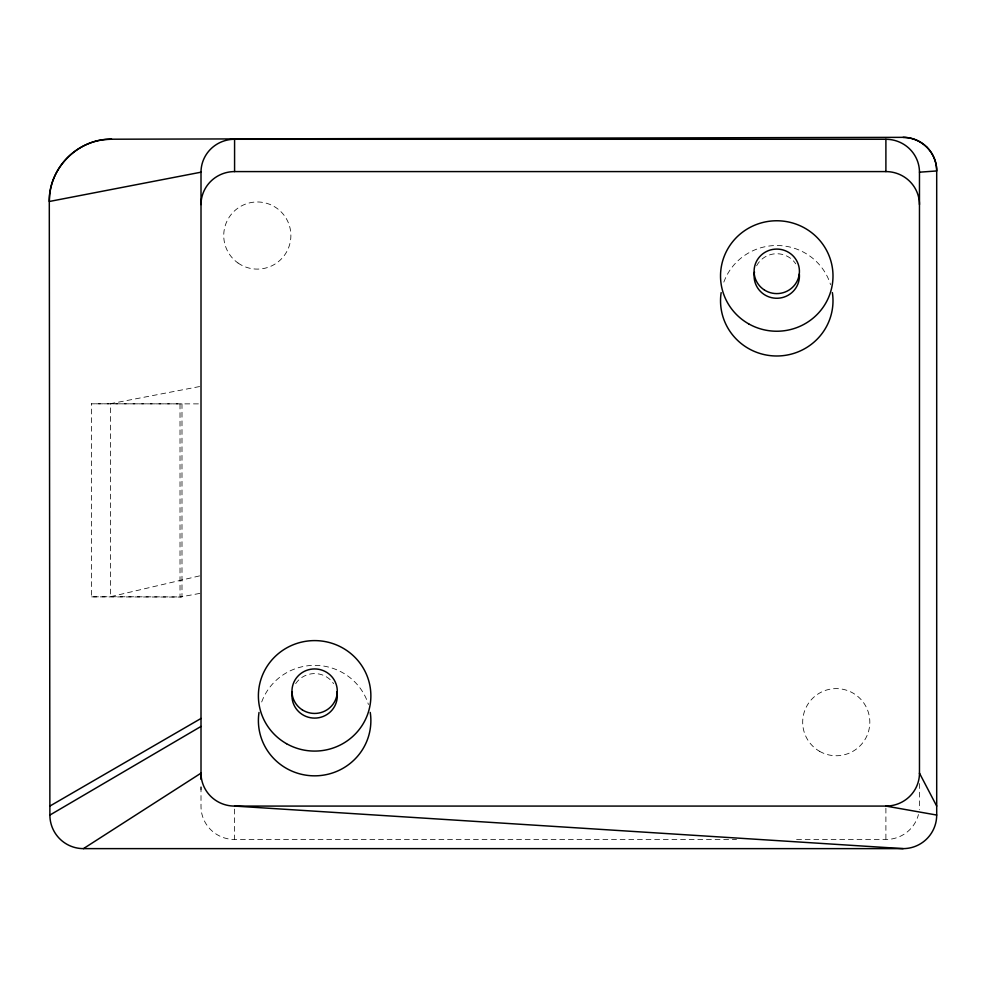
<?xml version="1.0" encoding="UTF-8"?>
<svg xmlns="http://www.w3.org/2000/svg" width="986" height="986" viewBox="0 0 986 986"><rect width="100%" height="100%" fill="white"/><g stroke="black" fill="none" stroke-linecap="round" stroke-linejoin="round"><path stroke-width="0.74" stroke-dasharray="4.93 3.7" d="M201.008 789.848L201.008 786.816M199.591 575.886L110.469 596.727L91.451 596.863L91.451 403.816L199.825 403.878M199.825 593.399L180.019 597.06L91.451 596.863M199.591 386.549L110.469 403.681L110.469 596.727L181.991 596.924L181.991 403.878L91.451 403.816M201.008 786.939L201.008 806.499A33.573 32.982 0 0 0 234.582 839.48L736.542 839.48M796.589 839.48L885.896 839.48A33.573 32.982 0 0 0 918.459 814.535M919.47 783.574L919.47 806.499A33.573 32.982 0 0 1 919.309 809.752M885.896 808.163L885.896 839.48M234.582 809.112L234.582 839.48M180.019 404.013L180.019 597.06M723.823 282.119A56.239 55.241 0 0 1 778.139 245.526A56.239 55.241 0 0 1 830.569 284.683M261.697 701.97A56.239 55.241 0 0 1 316.001 665.365A56.239 55.241 0 0 1 368.431 704.534M756.632 265.776A22.666 22.259 0 0 1 795.739 263.817M295.664 683.668A22.666 22.259 0 0 1 333.601 683.668M237.983 262.991A33.573 33.573 0 0 0 290.747 238.55A33.573 33.573 0 0 0 243.197 205.076A33.573 33.573 0 0 0 237.983 262.991M819.465 751.258A33.573 33.573 0 0 0 869.825 722.183A33.573 33.573 0 0 0 819.465 693.109A33.573 33.573 0 0 0 819.465 751.258"/><path stroke-width="1.48" d="M926.828 147.197A33.277 32.637 0 0 0 903.053 137.35L111.591 139.211C78.35 138.422 48.511 168.261 49.3 201.489L49.879 815.077A33.573 33.573 0 0 0 83.453 848.626L201.008 773.147A33.573 32.932 0 0 0 234.582 806.08L903.127 848.626A33.573 33.573 0 0 0 936.7 815.052L936.7 170.948A34.547 33.881 0 0 0 926.963 147.271M49.879 815.077L201.008 726.435M49.867 806.08L201.008 718.461M919.47 773.394L919.47 172.193A33.573 32.932 0 0 0 885.896 139.272L234.582 139.272A33.573 32.932 0 0 0 201.008 172.193L49.3 201.489L49.62 195.154A61.748 61.748 0 0 1 56.843 171.872A62.931 62.931 0 0 1 81.961 146.754A61.748 61.748 0 0 1 105.243 139.531L111.591 139.211M919.47 172.193L936.7 170.948A33.573 33.573 0 0 0 903.053 137.374M201.008 204.57A33.573 32.982 0 0 1 234.582 171.589L885.896 171.589A33.573 32.982 0 0 1 919.47 204.57M234.582 806.08L885.896 806.08L936.7 815.052M83.453 848.626L903.127 848.626M936.7 806.08L919.47 773.147A33.573 32.932 0 0 1 885.896 806.08M885.896 139.272L885.896 171.589M234.582 139.272L234.582 171.589M201.008 172.193L201.008 779.408M832.381 292.596A56.239 55.241 0 0 1 776.771 355.995A56.239 55.241 0 0 1 721.148 292.596M370.255 712.434A56.239 55.241 0 0 1 314.633 775.834A56.239 55.241 0 0 1 259.01 712.434M799.338 273.997A22.666 22.259 0 0 1 775.711 298.24A22.666 22.259 0 0 1 754.487 271.951M336.916 691.79A22.666 22.259 0 0 1 314.633 718.104A22.666 22.259 0 0 1 292.349 691.79M748.645 323.839A56.239 55.241 0 0 0 832.997 275.994A56.239 55.241 0 0 0 748.645 228.16A56.239 55.241 0 0 0 748.645 323.839M286.519 743.69A56.239 55.241 0 0 0 370.872 695.845A56.239 55.241 0 0 0 286.519 647.999A56.239 55.241 0 0 0 286.519 743.69M764.47 290.044A22.666 22.259 0 0 0 799.399 272.444A22.666 22.259 0 0 0 766.418 251.529A22.666 22.259 0 0 0 764.47 290.044M302.345 709.895A22.666 22.259 0 0 0 337.261 692.295A22.666 22.259 0 0 0 304.292 671.38A22.666 22.259 0 0 0 302.345 709.895"/></g></svg>
